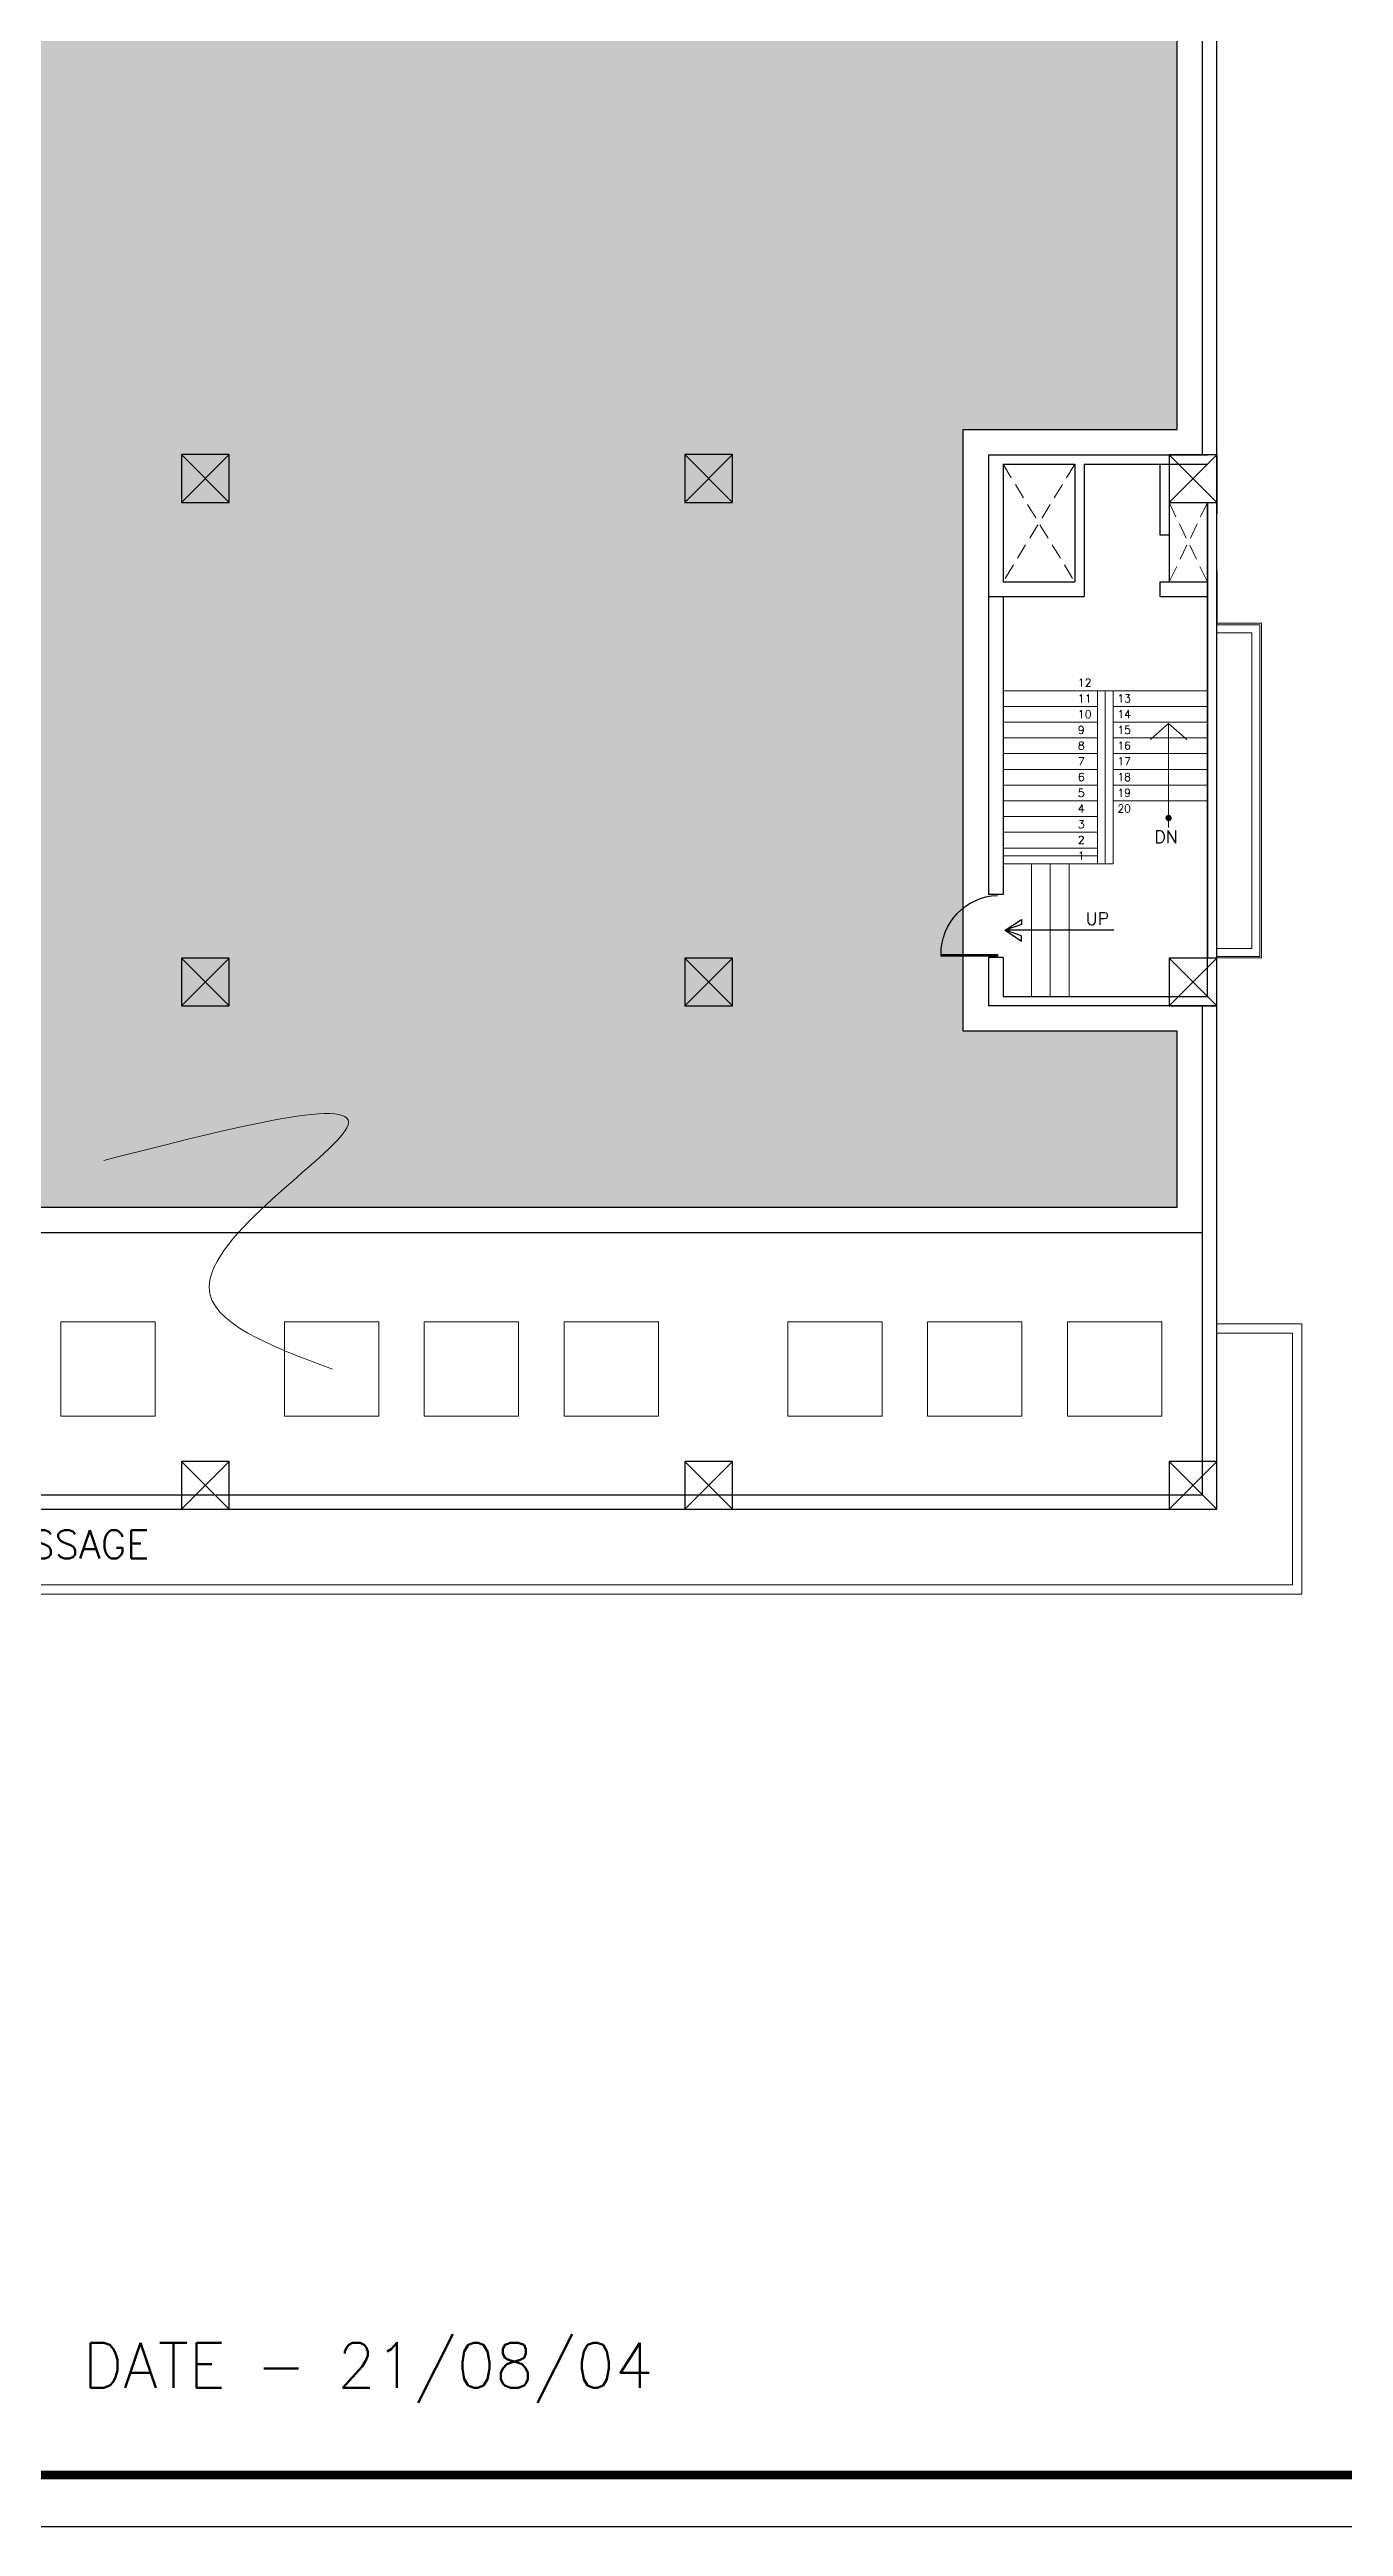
# Model space of a CAD drawing. Extents: x -14054 to 906348, y -36965 to 188562.
# Drawn here: x 526870 to 547438, y -36965 to 2404 of the extents above; entities that cross this region are included whole.
import ezdxf

# ---------------------------------------------------------------- set-up
doc = ezdxf.new("R2010")
doc.units = 0
doc.header["$LTSCALE"] = 1000
doc.header["$MEASUREMENT"] = 0
doc.linetypes.add('HIDDEN', pattern=[0.375, 0.25, -0.125])
for name, color, linetype in [('BOR', 5, 'CONTINUOUS'), ('COL', 5, 'CONTINUOUS'), ('CROSS', 3, 'CONTINUOUS'), ('DOOR', 6, 'CONTINUOUS'), ('GRASS', 94, 'CONTINUOUS')]:
    doc.layers.add(name, color=color, linetype=linetype)
for name, color, linetype, lineweight in [('HIDDEN', 7, 'HIDDEN', 15), ('STAIR', 4, 'CONTINUOUS', 15), ('TEXT', 3, 'CONTINUOUS', 15), ('WALL', 2, 'CONTINUOUS', 30), ('WIN', 6, 'CONTINUOUS', 9)]:
    doc.layers.add(name, color=color, linetype=linetype, lineweight=lineweight)
doc.styles.add('ROMAN', font='ROMANS')

# ---------------------------------------------------------------- blocks, each defined once
blk = doc.blocks.new('*U46')
at = {"layer": 'GRASS'}
h = blk.add_hatch(dxfattribs=at)
h.set_pattern_fill('GRASS', color=256, scale=1000, style=0)
h.set_pattern_definition([(90, (230054.74, 14342.14), (-707.1068, 707.1068), [187.5, -1226.7136]), (45, (230054.7, 14342.1), (-707.1068, 707.1068), [187.5, -812.5]), (135, (230054.7, 14342.1), (-707.1068, -707.1068), [187.5, -812.5])])
h.paths.add_polyline_path([(541393.82, -3634.26), (544793.91, -3634.26), (544793.91, 2799.74), (504563.91, 2799.74), (504563.91, 20365.74), (507532.81, 20365.74), (502116.48, 27214.74), (489726.91, 27214.74), (489726.91, 1205.74), (498054.91, 1205.74), (498054.91, -10836.16), (499179.91, -10836.16), (499179.91, -13711.88), (501891.29, -15997.16), (544793.91, -15997.16), (544793.91, -13200.26), (541393.87, -13200.26)])
at = {"layer": 'BOR', "color": 2, "ltscale": 140}
blk.add_lwpolyline([(441706.23, 42570.07), (441706.23, -36964.82), (549094.4, -36964.82), (549094.4, 42570.07)], close=True, dxfattribs=at)
at = {"layer": 'BOR', "ltscale": 140, "const_width": 136.54}
blk.add_lwpolyline([(548275.15, -36145.56), (442525.49, -36145.56), (442525.49, 41750.82), (548275.15, 41750.82)], close=True, dxfattribs=at)
at = {"layer": 'COL', "color": 253}
for p, q in [((529726.91, -4033.26), (528966.91, -4793.26)), ((528966.91, -4033.26), (529726.91, -4793.26)), ((537726.91, -4033.26), (536966.91, -4793.26)), ((536966.91, -4033.26), (537726.91, -4793.26)), ((545426.91, -4037.26), (544666.91, -4797.26)), ((544666.91, -4037.26), (545426.91, -4797.26)), ((545426.91, -4037.26), (544666.91, -4797.26)), ((544666.91, -4037.26), (545426.91, -4797.26)), ((529726.91, -12037.26), (528966.91, -12797.26)), ((528966.91, -12037.26), (529726.91, -12797.26)), ((537726.91, -12037.26), (536966.91, -12797.26)), ((536966.91, -12037.26), (537726.91, -12797.26)), ((545426.91, -12037.26), (544666.91, -12797.26)), ((544666.91, -12037.26), (545426.91, -12797.26)), ((545426.91, -12037.26), (544666.91, -12797.26)), ((544666.91, -12037.26), (545426.91, -12797.26)), ((529726.91, -20037.26), (528966.91, -20797.26)), ((528966.91, -20037.26), (529726.91, -20797.26)), ((537726.91, -20037.26), (536966.91, -20797.26)), ((536966.91, -20037.26), (537726.91, -20797.26)), ((545426.91, -20037.26), (544666.91, -20797.26)), ((544666.91, -20037.26), (545426.91, -20797.26))]:
    blk.add_line(p, q, dxfattribs=at)
at = {"layer": 'COL'}
blk.add_lwpolyline([(544793.91, 2799.74), (504563.91, 2799.74), (504563.91, 20365.74), (507532.81, 20365.74), (502116.48, 27214.74), (489726.91, 27214.74), (489726.91, 1205.74), (498054.91, 1205.74), (498054.91, -10836.16), (499179.91, -10836.16), (499179.91, -13711.88), (501891.29, -15997.16), (544793.91, -15997.16), (544793.91, -13200.26), (541393.87, -13200.26), (541393.82, -3634.26), (544793.91, -3634.26)], close=True, dxfattribs=at)
at = {"layer": 'COL', "color": 253}
for points in [[(528966.91, -4793.26), (529726.91, -4793.26), (529726.91, -4033.26), (528966.91, -4033.26)], [(536966.91, -4793.26), (537726.91, -4793.26), (537726.91, -4033.26), (536966.91, -4033.26)], [(544666.91, -4797.26), (545426.91, -4797.26), (545426.91, -4037.26), (544666.91, -4037.26)], [(528966.91, -12797.26), (529726.91, -12797.26), (529726.91, -12037.26), (528966.91, -12037.26)], [(536966.91, -12797.26), (537726.91, -12797.26), (537726.91, -12037.26), (536966.91, -12037.26)], [(544666.91, -12797.26), (545426.91, -12797.26), (545426.91, -12037.26), (544666.91, -12037.26)], [(544666.91, -12797.26), (545426.91, -12797.26), (545426.91, -12037.26), (544666.91, -12037.26)], [(528966.91, -20797.26), (529726.91, -20797.26), (529726.91, -20037.26), (528966.91, -20037.26)], [(536966.91, -20797.26), (537726.91, -20797.26), (537726.91, -20037.26), (536966.91, -20037.26)], [(544666.91, -20797.26), (545426.91, -20797.26), (545426.91, -20037.26), (544666.91, -20037.26)]]:
    blk.add_lwpolyline(points, close=True, dxfattribs=at)
at = {"layer": 'CROSS', "linetype": 'Continuous'}
blk.add_line((501744.11, -16400.16), (545196.91, -16400.16), dxfattribs=at)
at = {"layer": 'DOOR', "linetype": 'Continuous'}
blk.add_line((544666.82, -5307.26), (544666.82, -6057.26), dxfattribs=at)
at = {"layer": 'DOOR'}
blk.add_lwpolyline([(541040.57, -11979.49), (541937.49, -11979.49), (541937.49, -12005.87), (541040.57, -12005.87), (541040.57, -11979.49, -0.40446567), (541937.49, -11039.84, -0.4142838)], format="xyb", dxfattribs=at)
at = {"layer": 'HIDDEN'}
for p, q in [((542026.83, -4187.04), (543166.82, -6057.26)), ((543166.82, -4187.04), (542026.83, -6057.26)), ((545276.83, -4797.26), (544666.82, -6057.26)), ((544666.91, -4797.26), (545276.83, -6057.26))]:
    blk.add_line(p, q, dxfattribs=at)
at = {"layer": 'STAIR'}
for p, q in [((543526.88, -7787.26), (542026.88, -7787.26)), ((543776.84, -7787.26), (545276.84, -7787.26)), ((543526.88, -8037.26), (542026.88, -8037.26)), ((543776.85, -8037.26), (545276.85, -8037.26)), ((543526.88, -8287.26), (542026.88, -8287.26)), ((543526.88, -8537.26), (542026.88, -8537.26)), ((543776.85, -8287.26), (545276.85, -8287.26)), ((543776.85, -8537.26), (545276.85, -8537.26)), ((543526.87, -8787.26), (542026.87, -8787.26)), ((543526.87, -9037.26), (542026.87, -9037.26)), ((543776.85, -8787.26), (545276.85, -8787.26)), ((543776.85, -9037.26), (545276.85, -9037.26)), ((543526.87, -9287.26), (542026.87, -9287.26)), ((543776.85, -9287.26), (545276.85, -9287.26)), ((543526.87, -9537.26), (542026.87, -9537.26)), ((543526.87, -9787.26), (542026.87, -9787.26)), ((543776.85, -9537.26), (545276.85, -9537.26)), ((543526.87, -10037.26), (542026.87, -10037.26)), ((543526.87, -10287.26), (542026.87, -10287.26)), ((542476.86, -10537.26), (542476.87, -12647.26)), ((542776.86, -10537.26), (542776.87, -12647.26)), ((543076.86, -10537.26), (543076.87, -12647.26)), ((545426.91, -17847.52), (546776.91, -17847.52)), ((545426.91, -17997.52), (546626.91, -17997.52)), ((546626.91, -21997.26), (546626.91, -17997.52)), ((546776.91, -22147.26), (546776.91, -17847.52)), ((505116.91, -21997.26), (546626.91, -21997.26)), ((504966.91, -22147.26), (546776.91, -22147.26))]:
    blk.add_line(p, q, dxfattribs=at)
at = {"layer": 'STAIR', "color": 3}
for p, q in [((543651.86, -10537.26), (543651.86, -7787.26)), ((543526.86, -10412.26), (542026.86, -10412.26)), ((543526.86, -10537.26), (542026.86, -10537.26))]:
    blk.add_line(p, q, dxfattribs=at)
at = {"layer": 'STAIR', "linetype": 'Continuous'}
blk.add_line((544657.88, -8310.07), (544657.88, -9960.07), dxfattribs=at)
at = {"layer": 'STAIR', "color": 3}
blk.add_lwpolyline([(543776.84, -7787.26), (543526.86, -7787.26), (543526.84, -7787.26), (543526.86, -10537.26), (543526.86, -10537.26), (543776.86, -10537.26)], close=True, dxfattribs=at)
at = {"layer": 'STAIR', "linetype": 'Continuous'}
blk.add_lwpolyline([(544370.2, -8560.07), (544657.88, -8310.07), (544945.56, -8560.07)], dxfattribs=at)
at = {"layer": 'STAIR', "linetype": 'Continuous', "const_width": 50}
blk.add_lwpolyline([(544657.88, -9835.07, -1), (544657.88, -9785.07, -1)], format="xyb", close=True, dxfattribs=at)
at = {"layer": 'TEXT', "color": 3, "ltscale": 140}
blk.add_open_spline([(527734.53, -15252), (529802.67, -14723.48), (533648.13, -13740.75), (528019.95, -17326.82), (530389.48, -18205.31), (531367.05, -18567.73)], degree=3, knots=[0, 0, 0, 0, 3897.76036082, 7247.42421663, 9599.86021921, 9599.86021921, 9599.86021921, 9599.86021921], dxfattribs=at)
at = {"layer": 'WALL', "color": 2, "ltscale": 140}
for p, q in [((545196.91, -4037.26), (545196.91, 8773.38)), ((545426.91, -20797.26), (545426.91, 8943.24)), ((545426.91, -12797.26), (545426.91, -4037.26)), ((545276.91, -12647.26), (545276.91, -4797.26)), ((545196.91, -20567.26), (545196.91, -12797.26))]:
    blk.add_line(p, q, dxfattribs=at)
at = {"layer": 'WALL', "linetype": 'Continuous'}
for p, q in [((541796.83, -4037.26), (541796.84, -6287.26)), ((541796.83, -4037.26), (545276.91, -4037.26)), ((542026.83, -4187.26), (543166.82, -4187.26)), ((542026.83, -4187.26), (542026.83, -6057.26)), ((543166.82, -4187.26), (543166.82, -6057.26)), ((543316.82, -4187.04), (543316.82, -6287.26)), ((544516.82, -4187.04), (544516.82, -5307.49)), ((545426.91, -4037.26), (545426.92, -4975.4)), ((545426.91, -4037.26), (545426.92, -4975.4)), ((544666.91, -4797.49), (544666.82, -5307.49)), ((545276.83, -4797.26), (545276.84, -6287.26)), ((545276.83, -4797.26), (545276.87, -12037.26)), ((544516.82, -5307.49), (544666.82, -5307.49)), ((545426.83, -5875.4), (545426.84, -6713.75)), ((545426.83, -5875.4), (545426.84, -6713.75)), ((545426.83, -5875.4), (545426.84, -6713.75)), ((541796.84, -6287.26), (541796.86, -11027.84)), ((541796.84, -6287.26), (543316.82, -6287.26)), ((542026.83, -6057.26), (543166.82, -6057.26)), ((542026.84, -6287.26), (542026.86, -11027.84)), ((544516.82, -6057.26), (545276.83, -6057.26)), ((544516.82, -6057.26), (544516.82, -6287.26)), ((544516.82, -6287.26), (545276.84, -6287.26)), ((542026.86, -11027.84), (541796.86, -11027.84)), ((542026.87, -12027.84), (541796.87, -12027.84)), ((541796.87, -12027.84), (541796.87, -12797.26)), ((542026.87, -12027.84), (542026.87, -12647.26))]:
    blk.add_line(p, q, dxfattribs=at)
at = {"layer": 'WALL'}
for p, q in [((543316.82, -4187.04), (545276.91, -4187.04)), ((542026.87, -6287.26), (542026.84, -6287.26)), ((543788.75, -11593.76), (542058.91, -11593.76)), ((545426.91, -12797.26), (541796.87, -12797.26)), ((542026.87, -12647.26), (545276.91, -12647.26)), ((504966.91, -20797.26), (545426.91, -20797.26)), ((505050.91, -20567.26), (545196.91, -20567.26))]:
    blk.add_line(p, q, dxfattribs=at)
for points in [[(542058.91, -11593.76), (542322.39, -11420.66), (542322.39, -11503.82), (542058.91, -11593.76)], [(542058.91, -11593.76), (542322.39, -11766.86), (542322.39, -11683.7), (542058.91, -11593.76)]]:
    blk.add_lwpolyline(points, dxfattribs=at)
at = {"layer": 'WIN'}
for p, q in [((546108.33, -6738.76), (545426.86, -6738.75)), ((545982.67, -6864.42), (545426.86, -6864.41)), ((546133.33, -6713.76), (545426.91, -6713.75)), ((545982.67, -6864.42), (545982.67, -11883.1)), ((546108.33, -6738.76), (546108.33, -12008.76)), ((546133.33, -6713.76), (546133.33, -12033.76)), ((545982.67, -11883.1), (545426.86, -11883.09)), ((546108.33, -12008.76), (545426.86, -12008.75)), ((546133.33, -12033.76), (545426.91, -12033.75))]:
    blk.add_line(p, q, dxfattribs=at)
for points in [[(528549.27, -19317.73), (528549.27, -17817.73), (527049.27, -17817.73), (527049.27, -19317.73)], [(530604.56, -19317.73), (530604.56, -17817.73), (532104.56, -17817.73), (532104.56, -19317.73)], [(532826.91, -19317.73), (532826.91, -17817.73), (534326.91, -17817.73), (534326.91, -19317.73)], [(536549.27, -19317.73), (536549.27, -17817.73), (535049.27, -17817.73), (535049.27, -19317.73)], [(538604.56, -19317.73), (538604.56, -17817.73), (540104.56, -17817.73), (540104.56, -19317.73)], [(540826.91, -19317.73), (540826.91, -17817.73), (542326.91, -17817.73), (542326.91, -19317.73)], [(544549.27, -19317.73), (544549.27, -17817.73), (543049.27, -17817.73), (543049.27, -19317.73)]]:
    blk.add_lwpolyline(points, close=True, dxfattribs=at)
at = {"layer": 'BOR', "color": 3, "ltscale": 140, "style": 'ROMAN'}
blk.add_text('DATE - 21/08/04', height=714.7359, dxfattribs=at).set_placement((527398.46, -34760.46))
at = {"layer": 'TEXT', "color": 3, "ltscale": 140, "style": 'ROMAN'}
for s, height, p in [('11', 125, (543217.17, -7972.25)), ('12', 125, (543217.2, -7722.25)), ('13', 125, (543845.69, -7972.25)), ('10', 125, (543217.2, -8222.25)), ('14', 125, (543845.69, -8222.25)), ('8', 125, (543217.17, -8722.25)), ('9', 125, (543217.2, -8472.25)), ('15', 125, (543845.69, -8472.25)), ('16', 125, (543845.69, -8722.25)), ('7', 125, (543217.19, -8972.25)), ('17', 125, (543845.69, -8972.25)), ('5', 125, (543217.19, -9472.25)), ('6', 125, (543217.19, -9222.25)), ('18', 125, (543845.69, -9222.25)), ('19', 125, (543845.69, -9472.25)), ('4', 125, (543217.19, -9722.25)), ('20', 125, (543845.69, -9722.25)), ('3', 125, (543217.19, -9972.25)), ('2', 125, (543217.19, -10222.25)), ('DN', 200, (544432.06, -10209.46)), ('1', 125, (543217.19, -10472.25)), ('UP', 200, (543340.06, -11510.02)), ('1200MM WIDE PASSAGE', 450, (521339.08, -21579.58))]:
    blk.add_text(s, height=height, dxfattribs=at).set_placement(p)

msp = doc.modelspace()

# ---------------------------------------------------------------- block references
at = {"layer": 'TEXT'}
msp.add_blockref('*U46', (0, 0), dxfattribs=at)

doc.saveas('drawing.dxf')
